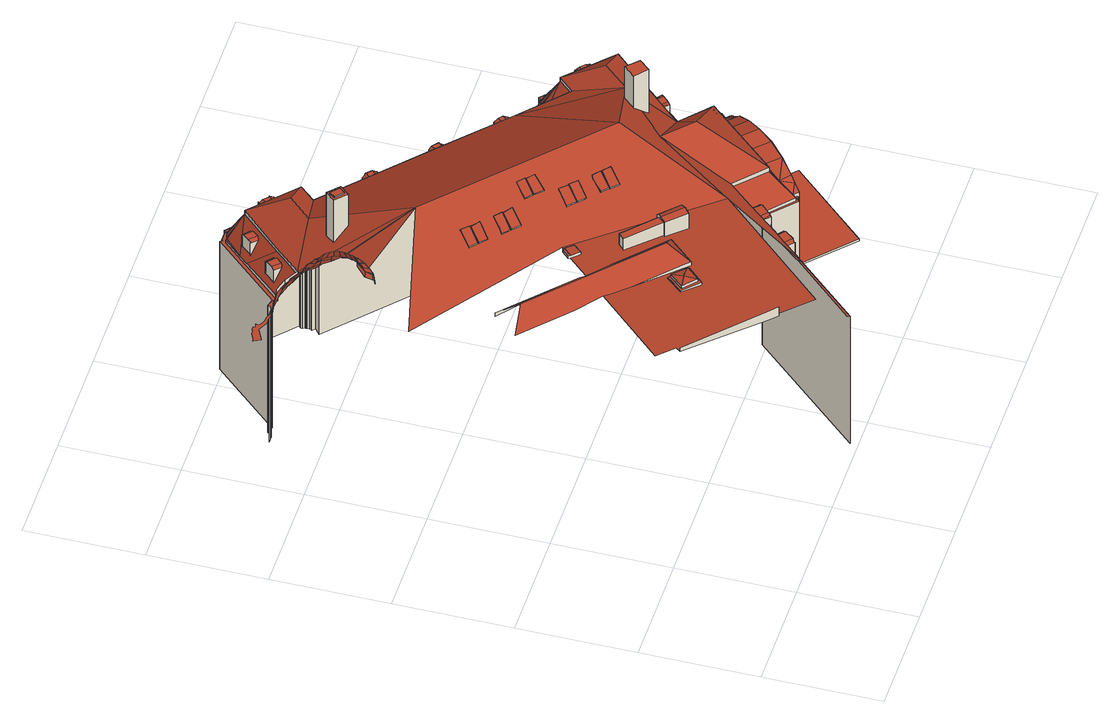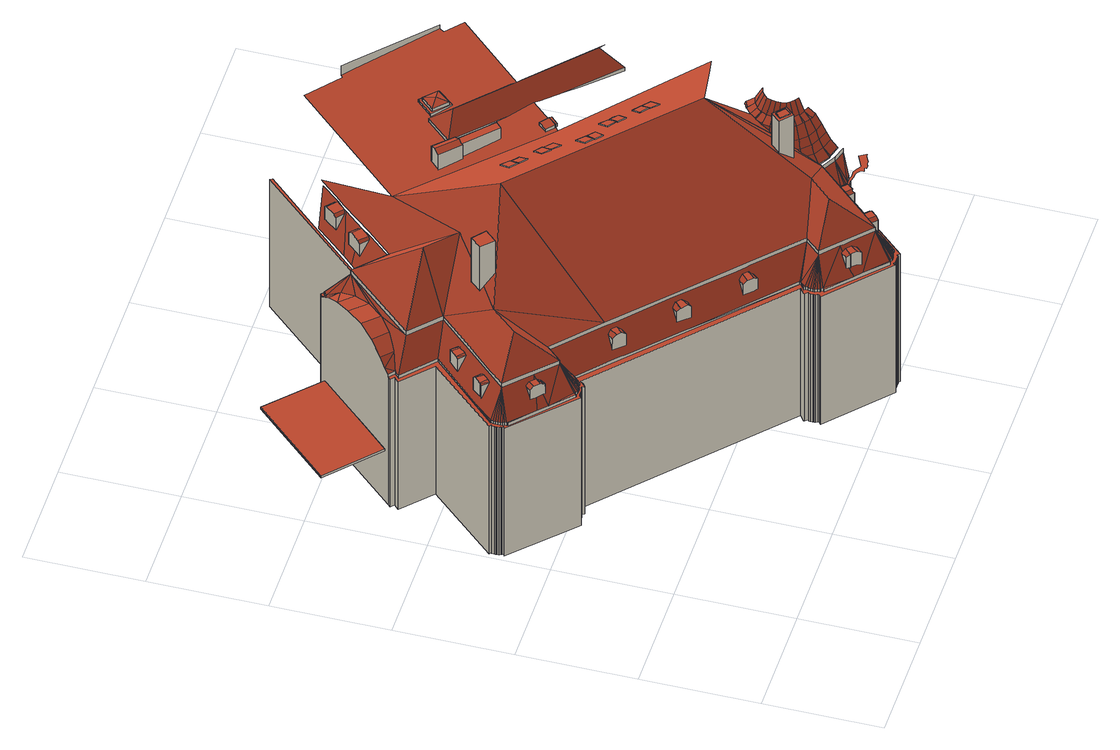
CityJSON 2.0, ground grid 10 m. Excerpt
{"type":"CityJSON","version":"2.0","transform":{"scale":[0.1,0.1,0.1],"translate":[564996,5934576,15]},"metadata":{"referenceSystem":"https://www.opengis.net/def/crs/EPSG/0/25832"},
"CityObjects":{
"building1":{"type":"Building","attributes":{"Grundfläche 2D":"3936.063557","Grundhöhe NN":"15.115"},"children":["building1-1","building1-2","building1-3","building1-4","building1-5","building1-6","building1-7","building1-8","building1-9","building1-10","building1-11","building1-12","building1-13","building1-14","building1-15","building1-16","building1-17","building1-18","building1-19","building1-20","building1-21","building1-22","building1-23","building1-24","building1-25","building1-26","building1-27","building1-28","building1-29","building1-30"],"geometry":[{"type":"MultiSurface","lod":"3","boundaries":[[[0,1,2,3,4,5]],[[6,7,8,9]],[[10,11,12,13,14,15,16,17,18,19]],[[20,21,15,14,13,22,23,5,4,3,24,25,26,27,28,29,30,31,32]],[[19,18,33,32,31,30,34,9,8]],[[35,36,37,38,39]],[[36,35,39,40,41,42]],[[43,44,42,41,40,45,46]],[[21,17,16,15]],[[36,42,44]],[[47,37,36,48]],[[44,49,48,36]],[[50,51,52,47,48]],[[53,51,50,48,49,54]],[[55,56,57,58,59]],[[59,60,61,62,63]],[[64,52,51,65,66]],[[57,56,55,67,68,69]],[[53,70,51]],[[65,51,70]],[[59,67,55]],[[62,61,71,72,73]],[[74,64,66,75,76]],[[59,63,62,77,67]],[[68,78,79,69]],[[80,81,82,83]],[[81,84,72,71,82]],[[80,83,74,76]],[[65,70,85,86,66]],[[87,77,62]],[[72,88,87,62,73]],[[89,90,68,67,77]],[[91,79,78,92]],[[33,18,17]],[[85,93,86]],[[94,76,75,66,86,95,96]],[[89,77,87]],[[97,98,99]],[[100,101,102,99]],[[103,104,91,92]],[[105,106,93,85,70,53,54,107,108,109]],[[93,106,105,94,96,95,86]],[[68,90,110,78]],[[111,88,72,84,81,112,113]],[[102,97,99]],[[80,76,94,114,115]],[[97,116,117,98]],[[118,119,120,121]],[[122,123,124,104,103,125]],[[112,81,80,126,127]],[[21,20,33,17]],[[89,87,88,128,90]],[[80,115,126]],[[110,129,92,78]],[[126,115,130]],[[115,114,94,105,109,108,130]],[[131,132,27,26,133,107]],[[112,134,128,88,111,113]],[[119,135,136,120]],[[103,92,137]],[[138,139,116,97]],[[125,103,137]],[[134,112,127,126,130,108,140,141]],[[142,110,90,128]],[[138,97,102]],[[135,143,144,136]],[[145,138,102]],[[107,140,108]],[[141,146,134]],[[128,134,146,147,142]],[[145,148,139,138]],[[129,110,142,149,150]],[[32,33,20]],[[151,152,102,101]],[[143,153,154,144]],[[155,145,102]],[[156,137,92,129,157]],[[149,142,147]],[[158,159,122,125,137,156,157]],[[152,155,102]],[[157,150,149,147,146,141,140,107,151,158]],[[129,150,157]],[[153,160,161,154]],[[155,162,148,145]],[[107,163,151]],[[164,165,166,167,168,169,155,152]],[[160,170,171,161]],[[169,168,167,172,173,174,162,155]],[[166,165,164,152,151,175,176,177,178]],[[179,180,181,182,183,184,185,186]],[[178,177,172,167,166]],[[175,151,163,187,176]],[[188,189,190,191]],[[192,193,194,195,196,197,26,198]],[[173,172,199]],[[200,201,187,163]],[[199,172,177]],[[202,203,204,184,183]],[[199,205,174,173]],[[206,207,205,199]],[[170,208,209,171]],[[206,199,177]],[[210,211,207,206]],[[208,212,213,209]],[[210,206,177]],[[214,210,177]],[[212,215,216,213]],[[214,217,211,210]],[[218,214,177]],[[215,219,220,216]],[[221,218,177]],[[218,222,217,214]],[[223,221,177]],[[219,224,225,220]],[[226,223,177]],[[221,227,222,218]],[[224,228,229,225]],[[223,230,227,221]],[[228,231,232,229]],[[233,226,177]],[[226,234,230,223]],[[231,235,236,232]],[[226,237,238,234]],[[235,239,240,236]],[[241,242,204,203,202,243,244]],[[176,187,201]],[[233,237,226]],[[245,177,176,201,246,247,248]],[[245,248,247,249,250,233,177]],[[251,252,253,254,255,256,257,258,259,189,188]],[[200,260,246,201]],[[239,261,262,240]],[[263,264,260]],[[233,250,265,266,238,237]],[[260,264,246]],[[246,267,247]],[[247,267,250,249]],[[264,268,246]],[[269,270,200,163,107,133,271]],[[251,188,191,272]],[[268,273,246]],[[243,258,257,274]],[[263,275,276,264]],[[273,277,246]],[[277,278,246]],[[279,267,246]],[[278,280,246]],[[281,279,246]],[[282,281,246]],[[280,282,246]],[[283,244,243,274]],[[284,268,264]],[[264,276,285,284]],[[265,250,267]],[[196,244,283,286]],[[284,285,287,268]],[[268,287,288,273]],[[273,288,289,277]],[[277,289,290,278]],[[279,291,292,267]],[[278,290,293,280]],[[281,294,291,279]],[[267,292,266,265]],[[282,295,294,281]],[[280,293,295,282]],[[296,297,298,299,300,301]],[[252,251,272,302]],[[303,304,305,306]],[[304,297,296,305]],[[307,274,257,256]],[[308,303,306,309]],[[283,274,307]],[[310,308,309,311]],[[196,286,312,197]],[[253,252,302,313]],[[314,310,311,315]],[[316,314,315,317]],[[318,319,320,321]],[[319,316,317,320]],[[254,253,313,322]],[[322,323,324,325,326,307,256,255,254]],[[261,318,321,262]],[[197,327,328,329,133,26]],[[307,330,283]],[[326,325,324,331,307]],[[331,330,307]],[[332,275,263,333]],[[330,334,283]],[[335,330,331]],[[336,337,338,339,340,341,342,343,344,345,346,347,348,349,350,351,352,353,354,355,356,357,358,359,360,361,362,363,364,365,299,298,297,304,303,308,310,314,316,319,318,261,239,235,231,228,224,219,215,212,208,170,160,153,143,135,119,118,366,367,368,369,370,371,372,373,374,375,376,377,378,379,380,381,382,383,384,385,386,387,117,116,139,148,162,174,205,207,211,217,222,227,230,234,238,266,292,291,294,295,293,290,289,288,287,285,276,275,388,389,390,391,392,393,394,395,396,397,398,399,400,401,402,403,404,405,406,407,408,409,410,411]],[[334,412,283]],[[413,334,330]],[[413,330,335]],[[412,414,283]],[[415,312,286]],[[416,412,334,413]],[[275,332,417]],[[418,419,420,421,260,200,270,269,271,422,423,424,425]],[[421,420,419,418,425,424,423,426,427,428,417,332,333,263,260]],[[197,312,429]],[[299,365,430,300]],[[416,431,414,412]],[[432,338,433,434,435,436,431,416,413,335,331,324,323]],[[327,197,429,329,328]],[[286,283,437,415]],[[133,329,271]],[[283,414,437]],[[429,312,415]],[[431,436,438,414]],[[428,427,426,388,275,417]],[[415,437,439,429]],[[436,435,440,438]],[[439,437,441,442,443]],[[437,414,438,440,444,445,441]],[[271,329,422]],[[434,440,435]],[[443,442,441,411,410]],[[444,440,434]],[[342,341,446,447]],[[433,444,434]],[[433,338,337,444]],[[441,445,444,337,336,411]],[[448,449,450,451,452,329,429]],[[340,339,453,454]],[[339,338,432,453]],[[422,329,452,455]],[[341,340,454,446]],[[456,426,423]],[[455,456,423,422]],[[457,389,388,426]],[[430,365,364,363,458,459]],[[457,426,460]],[[460,390,389,457]],[[460,426,456]],[[443,461,462,463,464,465,439]],[[466,391,390,460]],[[363,362,467,458]],[[362,361,468,467]],[[466,460,456]],[[469,392,391,466]],[[469,466,456]],[[463,451,450,449,448,429,439,465,464]],[[361,360,470,468]],[[471,469,456]],[[471,393,392,469]],[[472,471,456]],[[360,359,473,470]],[[474,472,456]],[[472,394,393,471]],[[359,358,475,473]],[[476,474,456]],[[477,476,456]],[[474,395,394,472]],[[358,357,478,475]],[[357,356,479,478]],[[476,396,395,474]],[[356,355,480,479]],[[477,397,396,476]],[[481,477,456]],[[477,482,483,399,398,397]],[[355,354,484,480]],[[455,452,451]],[[461,443,410,409,485]],[[481,483,482,477]],[[456,455,451,463,486]],[[481,456,486,487,488]],[[343,342,447,489]],[[487,486,490,491,481,488]],[[354,353,492,484]],[[481,491,493,400,399,483]],[[491,490,486,463,494]],[[485,462,461]],[[495,496,463]],[[496,497,463]],[[497,498,463]],[[498,499,463]],[[499,500,463]],[[500,494,463]],[[463,462,495]],[[462,501,408]],[[462,485,501]],[[493,491,494]],[[485,409,408,501]],[[407,495,462,408]],[[495,407,406,496]],[[496,406,405,497]],[[497,405,404,498]],[[498,404,403,499]],[[499,403,402,500]],[[500,402,401,494]],[[345,344,502,503]],[[344,343,489,502]],[[494,401,400,493]],[[346,345,503,504]],[[347,346,504,505]],[[348,347,505,506]],[[352,351,507,508]],[[349,348,506,509]],[[351,350,510,507]],[[350,349,509,510]],[[353,352,508,492]]],"semantics":{"surfaces":[{"type":"WallSurface"},{"type":"RoofSurface"}],"values":[0,0,1,1,1,1,1,1,0,1,1,1,1,1,1,1,1,1,1,1,1,1,1,1,1,1,1,1,1,1,1,1,1,1,1,1,1,1,0,1,1,1,1,1,1,1,0,0,0,1,0,1,1,1,1,1,1,1,0,1,0,1,1,1,1,0,1,1,1,1,0,1,0,0,0,1,1,1,0,1,1,1,0,0,1,1,0,0,0,1,1,1,0,1,1,1,1,1,0,0,0,1,0,0,1,1,0,0,1,0,1,0,1,0,1,0,0,0,0,1,0,0,0,0,1,1,1,0,1,1,0,0,1,0,1,1,1,1,1,0,1,0,0,1,1,1,1,1,1,1,1,1,0,1,0,0,0,0,0,0,0,0,0,0,0,0,0,0,0,0,0,1,0,1,0,0,0,0,0,0,0,0,1,1,1,1,0,1,1,1,1,1,1,1,1,1,0,0,1,1,0,1,0,1,0,1,1,1,1,0,0,1,1,1,1,1,0,1,0,1,0,0,1,0,0,1,0,1,0,0,0,1,0,1,1,0,0,0,1,0,1,0,0,1,0,1,0,1,0,0,1,1,0,0,0,0,0,0,1,0,0,1,0,1,0,1,0,1,0,0,1,1,1,1,1,1,1,1,1,0,1,1,0,0,0,0,0,0,0,0,0,0,0,0,0,0,0,0,0,0,0]}}]},
"building1-1":{"type":"BuildingInstallation","parents":["building1"],"geometry":[{"type":"MultiSurface","lod":"3","boundaries":[[[511,512,513]],[[513,512,514]],[[515,512,511]],[[514,512,515]],[[511,513,516,517]],[[515,511,517,518]],[[514,515,518,519]],[[513,514,519,516]]],"semantics":{"surfaces":[{"type":"RoofSurface"},{"type":"WallSurface"}],"values":[0,0,0,0,1,1,1,1]}}]},
"building1-2":{"type":"BuildingInstallation","parents":["building1"],"geometry":[{"type":"MultiSurface","lod":"3","boundaries":[[[520,521,522,523],[518,517,516,519]],[[523,522,524,525]],[[520,523,525,526]],[[521,520,526,527]],[[522,521,527,524]]],"semantics":{"surfaces":[{"type":"RoofSurface"},{"type":"WallSurface"}],"values":[0,1,1,1,1]}}]},
"building1-3":{"type":"BuildingInstallation","parents":["building1"],"geometry":[{"type":"MultiSurface","lod":"3","boundaries":[[[528,529,530,531]],[[531,530,532,533]],[[528,531,533,534]],[[529,528,534,535]],[[530,529,535,532]]],"semantics":{"surfaces":[{"type":"RoofSurface"},{"type":"WallSurface"}],"values":[0,1,1,1,1]}}]},
"building1-4":{"type":"BuildingInstallation","parents":["building1"],"geometry":[{"type":"MultiSurface","lod":"3","boundaries":[[[536,537,538,539]],[[540,541,536,542]],[[537,536,541]],[[543,544,541,540]],[[544,28,537,541]],[[538,537,28,545]],[[542,536,539,546,29,547]],[[539,538,545,546]],[[540,542,547,543]]],"semantics":{"surfaces":[{"type":"RoofSurface"},{"type":"WallSurface"}],"values":[0,0,0,1,1,1,1,1,1]}}]},
"building1-5":{"type":"BuildingInstallation","parents":["building1"],"geometry":[{"type":"MultiSurface","lod":"3","boundaries":[[[548,549,550,551,552,553]],[[554,555,552,551]],[[555,556,553,552]],[[549,548,553,556,557,558]],[[558,554,551,550,549]]],"semantics":{"surfaces":[{"type":"RoofSurface"},{"type":"WallSurface"}],"values":[0,1,1,1,1]}}]},
"building1-6":{"type":"BuildingInstallation","parents":["building1"],"geometry":[{"type":"MultiSurface","lod":"3","boundaries":[[[559,560,561,562,563,564]],[[565,566,562,561]],[[564,563,562,566,567,568]],[[560,559,564,568,569]],[[569,565,561,560]]],"semantics":{"surfaces":[{"type":"RoofSurface"},{"type":"WallSurface"}],"values":[0,1,1,1,1]}}]},
"building1-7":{"type":"BuildingInstallation","parents":["building1"],"geometry":[{"type":"MultiSurface","lod":"3","boundaries":[[[570,571,572,573]],[[574,575,571,570]],[[575,576,572,571]],[[576,577,573,572]]],"semantics":{"surfaces":[{"type":"RoofSurface"},{"type":"WallSurface"}],"values":[0,1,1,1]}}]},
"building1-8":{"type":"BuildingInstallation","parents":["building1"],"geometry":[{"type":"MultiSurface","lod":"3","boundaries":[[[578,579,580,581]],[[580,579,582,583]],[[581,580,583,584]],[[578,581,584,585]],[[579,578,585,582]]],"semantics":{"surfaces":[{"type":"RoofSurface"},{"type":"WallSurface"}],"values":[0,1,1,1,1]}}]},
"building1-9":{"type":"BuildingInstallation","parents":["building1"],"geometry":[{"type":"MultiSurface","lod":"3","boundaries":[[[586,587,588,589],[590,591,592,593]],[[594,595,589,588]],[[595,596,586,589]],[[596,597,587,586]],[[597,594,588,587]]],"semantics":{"surfaces":[{"type":"RoofSurface"},{"type":"WallSurface"}],"values":[0,1,1,1,1]}}]},
"building1-10":{"type":"BuildingInstallation","parents":["building1"],"geometry":[{"type":"MultiSurface","lod":"3","boundaries":[[[598,599,600,601]],[[599,598,590,593]],[[600,599,593,592]],[[601,600,592,591]],[[598,601,591,590]]],"semantics":{"surfaces":[{"type":"RoofSurface"},{"type":"WallSurface"}],"values":[0,1,1,1,1]}}]},
"building1-11":{"type":"BuildingInstallation","parents":["building1"],"geometry":[{"type":"MultiSurface","lod":"3","boundaries":[[[602,603,604,605,606]],[[607,603,602,608,609]],[[574,570,573,577,610,609,608,602,606,605,611]],[[610,612,607,609]],[[607,612,613,604,603]],[[613,611,605,604]]],"semantics":{"surfaces":[{"type":"RoofSurface"},{"type":"WallSurface"}],"values":[0,0,1,1,1,1]}}]},
"building1-12":{"type":"BuildingInstallation","parents":["building1"],"geometry":[{"type":"MultiSurface","lod":"3","boundaries":[[[614,615,616,617,618,619]],[[615,620,621,616]],[[622,623,621,620,624]],[[625,626,627,628,629,630,624,620,615,614,619]],[[619,618,625]],[[622,624,630]]],"semantics":{"surfaces":[{"type":"RoofSurface"},{"type":"WallSurface"}],"values":[0,0,0,1,1,1]}}]},
"building1-13":{"type":"BuildingInstallation","parents":["building1"],"geometry":[{"type":"MultiSurface","lod":"3","boundaries":[[[631,632,633,634]],[[633,632,635,636]],[[634,633,636,637]],[[631,634,637,638]],[[632,631,638,635]]],"semantics":{"surfaces":[{"type":"RoofSurface"},{"type":"WallSurface"}],"values":[0,1,1,1,1]}}]},
"building1-14":{"type":"BuildingInstallation","parents":["building1"],"geometry":[{"type":"MultiSurface","lod":"3","boundaries":[[[639,640,641,642]],[[641,640,643,644]],[[642,641,644,645]],[[639,642,645,646]],[[640,639,646,643]]],"semantics":{"surfaces":[{"type":"RoofSurface"},{"type":"WallSurface"}],"values":[0,1,1,1,1]}}]},
"building1-15":{"type":"BuildingInstallation","parents":["building1"],"geometry":[{"type":"MultiSurface","lod":"3","boundaries":[[[647,648,649,650]],[[649,648,651,652]],[[650,649,652,653]],[[647,650,653,654]],[[648,647,654,651]]],"semantics":{"surfaces":[{"type":"RoofSurface"},{"type":"WallSurface"}],"values":[0,1,1,1,1]}}]},
"building1-16":{"type":"BuildingInstallation","parents":["building1"],"geometry":[{"type":"MultiSurface","lod":"3","boundaries":[[[655,656,657,658,659,660]],[[661,662,660,659]],[[663,656,655,660,662,664]],[[663,665,666,658,657,656]],[[666,661,659,658]]],"semantics":{"surfaces":[{"type":"RoofSurface"},{"type":"WallSurface"}],"values":[0,1,1,1,1]}}]},
"building1-17":{"type":"BuildingInstallation","parents":["building1"],"geometry":[{"type":"MultiSurface","lod":"3","boundaries":[[[667,668,669,670,185]],[[671,667,185,186]],[[672,673,671,186,674]],[[673,672,675,676,677,678,679,680,681,669,668,667,671]],[[672,674,675]],[[670,669,681]]],"semantics":{"surfaces":[{"type":"RoofSurface"},{"type":"WallSurface"}],"values":[0,0,0,1,1,1]}}]},
"building1-18":{"type":"BuildingInstallation","parents":["building1"],"geometry":[{"type":"MultiSurface","lod":"3","boundaries":[[[682,683,684,685,686,687]],[[688,687,686,685,689,690]],[[688,691,682,687]],[[691,692,683,682]],[[689,685,684,683,692,693]]],"semantics":{"surfaces":[{"type":"RoofSurface"},{"type":"WallSurface"}],"values":[0,1,1,1,1]}}]},
"building1-19":{"type":"BuildingInstallation","parents":["building1"],"geometry":[{"type":"MultiSurface","lod":"3","boundaries":[[[694,695,696,697]],[[694,698,699,695]],[[700,701,702,699,698,703]],[[700,703,698,694,697,704,705,706,707]],[[697,696,704]],[[701,700,707]]],"semantics":{"surfaces":[{"type":"RoofSurface"},{"type":"WallSurface"}],"values":[0,0,0,1,1,1]}}]},
"building1-20":{"type":"BuildingInstallation","parents":["building1"],"geometry":[{"type":"MultiSurface","lod":"3","boundaries":[[[708,709,710,711]],[[711,710,712,713]],[[708,711,713,714]],[[709,708,714,715]],[[710,709,715,712]]],"semantics":{"surfaces":[{"type":"RoofSurface"},{"type":"WallSurface"}],"values":[0,1,1,1,1]}}]},
"building1-21":{"type":"BuildingInstallation","parents":["building1"],"geometry":[{"type":"MultiSurface","lod":"3","boundaries":[[[716,717,718,719]],[[720,716,719,204]],[[721,720,204,722]],[[722,723,721]],[[721,723,724,725,203,726,727,728,717,716,720]],[[723,722,724]],[[718,717,728]]],"semantics":{"surfaces":[{"type":"RoofSurface"},{"type":"WallSurface"}],"values":[0,0,0,0,1,1,1]}}]},
"building1-22":{"type":"BuildingInstallation","parents":["building1"],"geometry":[{"type":"MultiSurface","lod":"3","boundaries":[[[729,730,731,732,733]],[[734,735,736,737]],[[735,738,729,733,736]],[[734,739,249,740,735]],[[740,741,738,735]],[[742,743,744,745,731,730,729,738,741]],[[734,737,739]],[[732,731,745]]],"semantics":{"surfaces":[{"type":"RoofSurface"},{"type":"WallSurface"}],"values":[0,0,0,1,1,1,1,1]}}]},
"building1-23":{"type":"BuildingInstallation","parents":["building1"],"geometry":[{"type":"MultiSurface","lod":"3","boundaries":[[[746,747,748,749,750,751]],[[746,751,752,753]],[[754,753,752,755,756]],[[757,748,747,746,753,754,758,759,760]],[[754,756,758]],[[749,748,757]]],"semantics":{"surfaces":[{"type":"RoofSurface"},{"type":"WallSurface"}],"values":[0,0,0,1,1,1]}}]},
"building1-24":{"type":"BuildingInstallation","parents":["building1"],"geometry":[{"type":"MultiSurface","lod":"3","boundaries":[[[761,762,763,764]],[[765,761,764,766]],[[767,768,765,769,770]],[[766,769,765]],[[767,770,771]],[[761,765,768,767,771,772,762]],[[763,762,772]]],"semantics":{"surfaces":[{"type":"RoofSurface"},{"type":"WallSurface"}],"values":[0,0,0,0,1,1,1]}}]},
"building1-25":{"type":"BuildingInstallation","parents":["building1"],"geometry":[{"type":"MultiSurface","lod":"3","boundaries":[[[773,774,775,776]],[[777,778,774,773]],[[327,779,775,774,778]],[[779,780,776,775]],[[328,777,773,776,780]]],"semantics":{"surfaces":[{"type":"RoofSurface"},{"type":"WallSurface"}],"values":[0,1,1,1,1]}}]},
"building1-26":{"type":"BuildingInstallation","parents":["building1"],"geometry":[{"type":"MultiSurface","lod":"3","boundaries":[[[781,782,783,784]],[[782,781,785,786]],[[783,782,786,787]],[[784,783,787,788]],[[781,784,788,785]],[[786,785,788,787]]],"semantics":{"surfaces":[{"type":"RoofSurface"},{"type":"WallSurface"},{"type":"OuterCeilingSurface"}],"values":[0,1,1,1,1,2]}}]},
"building1-27":{"type":"BuildingInstallation","parents":["building1"],"geometry":[{"type":"MultiSurface","lod":"3","boundaries":[[[789,790,791,792]],[[793,789,792,794]],[[795,793,794,796,797]],[[795,797,798]],[[793,795,798,799,790,789]],[[791,790,799]]],"semantics":{"surfaces":[{"type":"RoofSurface"},{"type":"WallSurface"}],"values":[0,0,0,1,1,1]}}]},
"building1-28":{"type":"BuildingInstallation","parents":["building1"],"geometry":[{"type":"MultiSurface","lod":"3","boundaries":[[[800,801,802]],[[802,801,803,804]],[[804,803,805,806]],[[807,808,805]],[[808,806,805]],[[801,809,810,811,807,805,803]],[[801,800,809]],[[808,807,811]]],"semantics":{"surfaces":[{"type":"RoofSurface"},{"type":"WallSurface"}],"values":[0,0,0,0,0,1,1,1]}}]},
"building1-29":{"type":"BuildingInstallation","parents":["building1"],"geometry":[{"type":"MultiSurface","lod":"3","boundaries":[[[812,813,814]],[[814,813,815,816]],[[817,818,819,820]],[[821,819,818,822,823]],[[816,815,821,823]],[[821,815,813,824,825]],[[820,819,821,825,826,827]],[[813,812,824]],[[817,820,827]]],"semantics":{"surfaces":[{"type":"RoofSurface"},{"type":"WallSurface"}],"values":[0,0,0,0,0,1,1,1,1]}}]},
"building1-30":{"type":"BuildingInstallation","parents":["building1"],"geometry":[{"type":"MultiSurface","lod":"3","boundaries":[[[828,829,830,831,832]],[[828,832,833,487]],[[834,487,833]],[[835,834,836]],[[487,834,835]],[[837,836,834,833,832,831,838,490,839,488]],[[831,830,838]],[[835,836,837]]],"semantics":{"surfaces":[{"type":"RoofSurface"},{"type":"WallSurface"}],"values":[0,0,0,0,0,1,1,1]}}]}
},
"vertices":[
[36,105,204],[94,51,204],[102,44,204],[102,44,194],[94,51,195],[36,105,200],[69,228,199],[38,256,196],[38,256,200],[79,218,200],[18,234,200],[58,197,200],[75,183,201],[79,180,201],[82,176,201],[96,162,200],[131,130,200],[136,125,200],[136,145,215],[38,235,215],[156,147,196],[136,125,196],[25,122,201],[39,109,200],[104,46,194],[130,22,192],[221,120,192],[123,226,201],[119,223,201],[113,216,201],[97,199,201],[101,196,201],[116,184,200],[156,147,200],[94,203,201],[47,364,203],[52,366,203],[49,371,214],[45,370,214],[46,364,203],[48,357,199],[49,358,199],[54,360,199],[54,359,198],[55,360,199],[48,356,196],[49,357,197],[52,373,214],[56,369,203],[60,364,199],[57,369,203],[60,373,203],[55,376,214],[64,369,199],[61,365,199],[52,412,199],[47,413,199],[46,413,199],[45,407,203],[50,405,203],[48,400,214],[51,398,214],[55,403,203],[51,405,203],[56,380,214],[60,374,203],[62,378,203],[53,411,199],[54,416,189],[46,418,189],[65,370,199],[54,395,214],[59,399,203],[55,402,203],[57,384,214],[62,379,203],[63,383,203],[58,408,199],[56,419,182],[47,422,182],[63,389,203],[62,394,203],[56,392,214],[57,388,214],[59,398,203],[67,373,199],[68,376,199],[59,407,199],[64,403,199],[59,408,199],[62,412,189],[48,426,176],[58,423,176],[69,376,198],[70,383,199],[69,376,199],[70,382,199],[54,441,141],[49,441,141],[48,436,165],[48,436,169],[59,433,169],[59,433,165],[59,429,170],[49,432,170],[71,383,196],[71,382,196],[95,337,240],[73,390,192],[72,383,195],[64,415,182],[64,402,199],[68,397,199],[67,397,199],[70,384,199],[70,389,199],[54,441,138],[49,441,138],[50,443,138],[53,443,138],[53,443,1],[50,443,1],[60,429,169],[59,429,169],[49,432,169],[60,429,170],[69,391,199],[68,396,199],[68,406,189],[67,418,176],[70,390,199],[33,323,207],[6,317,193],[232,211,240],[72,399,189],[56,443,138],[56,443,1],[61,429,170],[59,442,141],[59,442,138],[73,391,192],[73,395,189],[71,408,182],[59,444,138],[59,444,1],[63,443,141],[73,399,186],[72,406,182],[63,443,138],[72,409,179],[71,413,176],[72,426,169],[72,426,165],[60,447,138],[60,447,1],[67,441,141],[70,424,170],[71,423,170],[70,424,169],[61,429,169],[66,445,138],[66,445,1],[67,441,138],[110,428,191],[85,440,165],[87,442,165],[93,449,165],[98,475,141],[81,456,141],[75,449,141],[119,503,138],[119,503,1],[104,482,141],[119,498,141],[119,498,138],[93,449,169],[127,485,169],[127,485,165],[111,468,165],[209,71,165],[197,57,165],[220,60,141],[229,70,141],[244,87,141],[220,82,165],[218,80,165],[211,73,165],[128,448,191],[263,104,138],[174,7,138],[174,7,1],[263,104,1],[197,57,169],[209,71,169],[218,80,169],[241,107,169],[261,129,169],[260,186,206],[195,55,169],[120,497,141],[153,437,169],[165,450,169],[253,96,141],[246,97,150],[235,99,165],[120,497,138],[121,498,141],[121,498,138],[121,501,138],[121,501,1],[123,498,141],[123,498,138],[122,502,138],[122,502,1],[125,499,141],[123,502,138],[123,502,1],[125,499,138],[127,499,141],[125,502,138],[125,502,1],[128,499,141],[127,499,138],[130,498,141],[126,502,138],[126,502,1],[132,498,141],[128,499,138],[128,502,138],[128,502,1],[130,498,138],[129,502,138],[129,502,1],[150,482,141],[132,498,138],[131,501,138],[131,501,1],[133,499,141],[133,499,138],[132,503,138],[132,503,1],[243,109,165],[241,107,165],[263,106,141],[261,129,165],[143,470,165],[165,450,165],[150,463,165],[148,466,165],[155,472,148],[157,476,141],[288,81,138],[291,84,138],[292,83,138],[294,84,138],[293,85,138],[291,87,138],[288,84,138],[263,106,138],[173,9,138],[153,437,165],[183,457,138],[183,457,1],[174,437,141],[174,438,141],[177,458,141],[177,458,138],[176,457,141],[178,443,141],[238,359,169],[191,402,169],[289,312,169],[288,81,1],[178,445,141],[288,84,141],[174,437,138],[174,438,138],[179,447,141],[179,449,141],[177,455,141],[179,451,141],[178,455,141],[178,453,141],[287,105,165],[179,442,141],[179,442,138],[287,105,169],[178,443,138],[178,445,138],[179,447,138],[179,449,138],[177,455,138],[176,457,138],[179,451,138],[178,455,138],[178,453,138],[183,444,1],[183,444,138],[183,443,138],[178,439,138],[178,439,1],[183,443,1],[291,84,1],[182,447,138],[181,446,138],[181,446,1],[182,447,1],[291,87,141],[182,448,138],[182,448,1],[182,450,138],[182,450,1],[284,163,206],[292,83,1],[182,451,138],[182,451,1],[182,452,138],[182,452,1],[181,455,138],[181,454,138],[181,454,1],[181,455,1],[294,84,1],[295,83,1],[295,83,141],[294,84,141],[293,85,141],[292,210,198],[302,218,195],[321,231,191],[294,99,150],[299,88,146],[246,372,141],[201,413,141],[302,113,157],[303,92,150],[361,164,138],[359,162,138],[364,158,138],[366,160,138],[363,163,138],[367,167,138],[342,190,138],[396,249,138],[394,250,138],[395,251,138],[395,253,138],[395,254,138],[395,255,138],[395,257,138],[394,258,138],[394,259,138],[393,260,138],[395,261,138],[345,309,138],[343,307,138],[342,307,138],[340,307,138],[339,307,138],[337,307,138],[336,307,138],[334,306,138],[333,306,138],[332,308,138],[329,306,138],[327,303,138],[46,444,138],[43,444,138],[40,445,138],[37,447,138],[37,450,138],[33,449,138],[33,451,138],[31,451,138],[30,451,138],[28,450,138],[26,450,138],[24,449,138],[22,448,138],[20,447,138],[18,447,138],[18,446,138],[21,441,138],[32,446,138],[34,445,138],[36,444,138],[40,442,138],[45,442,138],[326,298,138],[332,304,138],[333,303,138],[334,304,138],[336,304,138],[337,305,138],[339,305,138],[341,305,138],[343,304,138],[344,303,138],[345,304,138],[345,305,138],[391,263,138],[391,262,138],[391,260,138],[392,259,138],[392,257,138],[392,255,138],[392,253,138],[392,251,138],[391,249,138],[392,249,138],[336,190,138],[363,166,138],[311,127,161],[313,102,157],[322,140,161],[342,166,169],[324,114,161],[252,366,141],[245,352,165],[201,394,165],[194,400,165],[191,402,165],[328,277,169],[328,277,165],[289,312,165],[282,319,165],[326,298,141],[296,325,141],[290,331,141],[317,189,169],[327,303,1],[335,127,161],[364,158,1],[364,158,141],[361,154,144],[356,149,150],[346,139,157],[342,166,165],[334,150,157],[317,189,165],[347,158,150],[363,166,141],[339,187,141],[336,190,141],[359,162,141],[361,164,141],[367,167,1],[342,190,1],[344,218,169],[367,242,169],[369,244,169],[378,254,169],[341,253,191],[366,160,1],[363,163,1],[340,290,169],[340,290,165],[332,304,141],[332,308,1],[329,306,1],[333,303,141],[377,233,140],[391,249,141],[378,254,165],[369,244,165],[367,242,165],[334,304,141],[333,306,1],[334,306,1],[336,304,141],[336,307,1],[337,305,141],[339,305,141],[337,307,1],[341,305,141],[339,307,1],[343,304,141],[344,303,141],[340,307,1],[342,307,1],[343,307,1],[364,288,141],[345,304,141],[345,305,141],[345,309,1],[392,249,139],[357,274,165],[358,276,162],[361,283,150],[396,249,1],[366,279,150],[371,281,141],[395,261,1],[391,263,141],[391,262,141],[392,251,141],[392,253,141],[392,255,141],[392,257,141],[392,259,141],[391,260,141],[391,249,140],[394,250,1],[395,251,1],[395,253,1],[395,254,1],[395,255,1],[394,259,1],[393,260,1],[395,257,1],[394,258,1],
[106,124,202],[115,125,204],[116,136,202],[127,125,202],[117,114,202],[116,136,199],[106,124,199],[117,114,199],[127,125,199],
[103,124,199],[117,111,199],[130,125,199],[115,138,199],[130,125,196],[115,138,198],[103,124,198],[117,111,196],
[93,286,217],[102,295,225],[96,301,225],[87,291,217],[96,301,224],[87,291,216],[93,286,216],[102,295,224],
[113,216,204],[119,223,204],[118,224,204],[112,218,204],[126,217,203],[120,223,204],[120,210,203],[126,217,200],[120,223,201],[118,224,201],[112,218,201],[120,210,200],
[108,288,224],[109,289,225],[107,290,225],[102,294,225],[94,285,217],[100,280,217],[102,294,224],[94,285,216],[100,280,216],[108,288,223],[109,289,224],
[112,268,217],[115,266,217],[124,275,225],[118,280,225],[111,273,219],[109,271,217],[124,275,224],[118,280,224],[111,273,218],[109,271,216],[115,266,216],
[168,160,210],[141,185,210],[136,180,210],[163,155,210],[168,160,196],[141,185,198],[136,180,198],[163,155,196],
[122,259,217],[131,269,225],[124,274,225],[116,265,217],[131,269,224],[124,274,224],[116,265,216],[122,259,216],
[103,400,239],[93,409,239],[86,401,239],[96,392,239],[93,406,239],[100,400,239],[96,395,239],[89,401,239],[86,401,193],[96,392,205],[103,400,205],[93,409,193],
[93,406,240],[89,401,240],[96,395,240],[100,400,240],
[165,158,213],[181,143,213],[185,147,211],[169,162,211],[168,160,212],[177,139,211],[163,155,212],[162,154,211],[162,154,196],[169,162,196],[177,139,195],[185,147,195],
[84,454,161],[83,454,162],[89,448,162],[90,450,160],[91,451,160],[85,456,160],[79,449,162],[85,443,162],[82,442,160],[83,442,160],[77,447,160],[85,456,147],[84,454,147],[83,454,147],[82,452,147],[79,449,146],[77,447,146],
[148,257,227],[157,266,234],[151,271,234],[142,262,227],[157,266,233],[151,271,233],[142,262,226],[148,257,226],
[160,225,217],[168,234,225],[162,240,225],[153,231,217],[168,234,224],[162,240,224],[153,231,216],[160,225,216],
[155,250,227],[163,260,234],[157,265,234],[149,256,227],[163,260,233],[157,265,233],[149,256,226],[155,250,226],
[165,220,217],[166,219,217],[167,220,218],[175,228,225],[169,234,225],[160,224,217],[169,234,224],[160,224,216],[166,219,216],[165,220,216],[167,220,217],[175,228,224],
[225,74,165],[226,74,164],[227,76,163],[221,81,163],[219,66,165],[217,64,163],[217,65,163],[210,70,163],[217,64,149],[217,65,149],[219,66,149],[223,71,149],[225,74,149],[226,74,149],[227,76,149],
[182,205,217],[190,214,225],[187,217,225],[184,219,225],[182,218,223],[176,210,217],[176,210,216],[184,219,224],[182,218,222],[182,205,216],[190,214,224],[187,217,224],
[107,480,162],[113,474,162],[115,477,160],[109,482,160],[103,475,162],[109,469,162],[101,473,160],[106,468,160],[107,468,160],[102,473,160],[109,482,147],[106,478,147],[102,473,147],[101,473,147],
[188,198,217],[197,208,225],[191,213,225],[182,204,217],[191,213,224],[182,204,216],[188,198,216],[197,208,224],
[249,100,165],[251,102,163],[244,108,163],[242,107,165],[242,93,165],[241,91,164],[234,96,163],[240,90,163],[240,90,150],[242,93,150],[249,100,150],[250,101,150],[251,102,150],
[150,477,162],[148,479,160],[148,480,160],[143,474,160],[145,471,162],[157,470,160],[155,473,162],[149,467,162],[153,465,160],[154,473,162],[157,470,147],[155,473,148],[154,473,148],[153,474,148],[150,477,148],[148,479,147],[148,480,147],
[201,408,162],[199,409,160],[198,410,159],[194,405,159],[195,402,161],[195,402,162],[199,398,162],[205,404,162],[208,401,159],[202,397,160],[203,396,159],[198,410,148],[208,401,148],[201,408,148],[199,409,148],
[245,367,162],[243,369,159],[238,364,159],[240,360,162],[250,363,162],[244,357,162],[252,360,159],[250,362,161],[244,356,162],[248,355,159],[252,360,147],[243,369,147],
[295,225,239],[286,215,239],[297,206,239],[305,215,239],[295,225,205],[286,215,205],[297,206,192],[305,215,192],
[361,154,57],[299,88,57],[342,48,57],[404,115,57],[361,154,55],[299,88,55],[342,48,55],[404,115,55],
[289,326,162],[287,329,159],[282,323,159],[284,320,162],[293,323,162],[288,316,162],[296,320,159],[290,315,160],[291,315,159],[296,320,147],[287,329,147],
[338,207,160],[343,202,160],[339,209,161],[345,204,161],[340,209,161],[350,209,161],[344,214,161],[352,211,160],[346,216,160],[343,202,147],[345,204,147],[352,211,147],
[362,233,160],[368,228,160],[363,235,161],[369,230,161],[364,236,161],[371,242,160],[370,242,160],[374,236,161],[376,237,160],[374,235,161],[368,241,161],[368,240,161],[368,228,147],[374,235,147],[374,236,147],[376,237,147],
[363,272,162],[363,271,162],[366,270,160],[370,275,160],[367,277,162],[363,281,162],[361,283,161],[356,279,160],[360,284,160],[360,284,150],[370,275,150],[363,281,150]
]}
